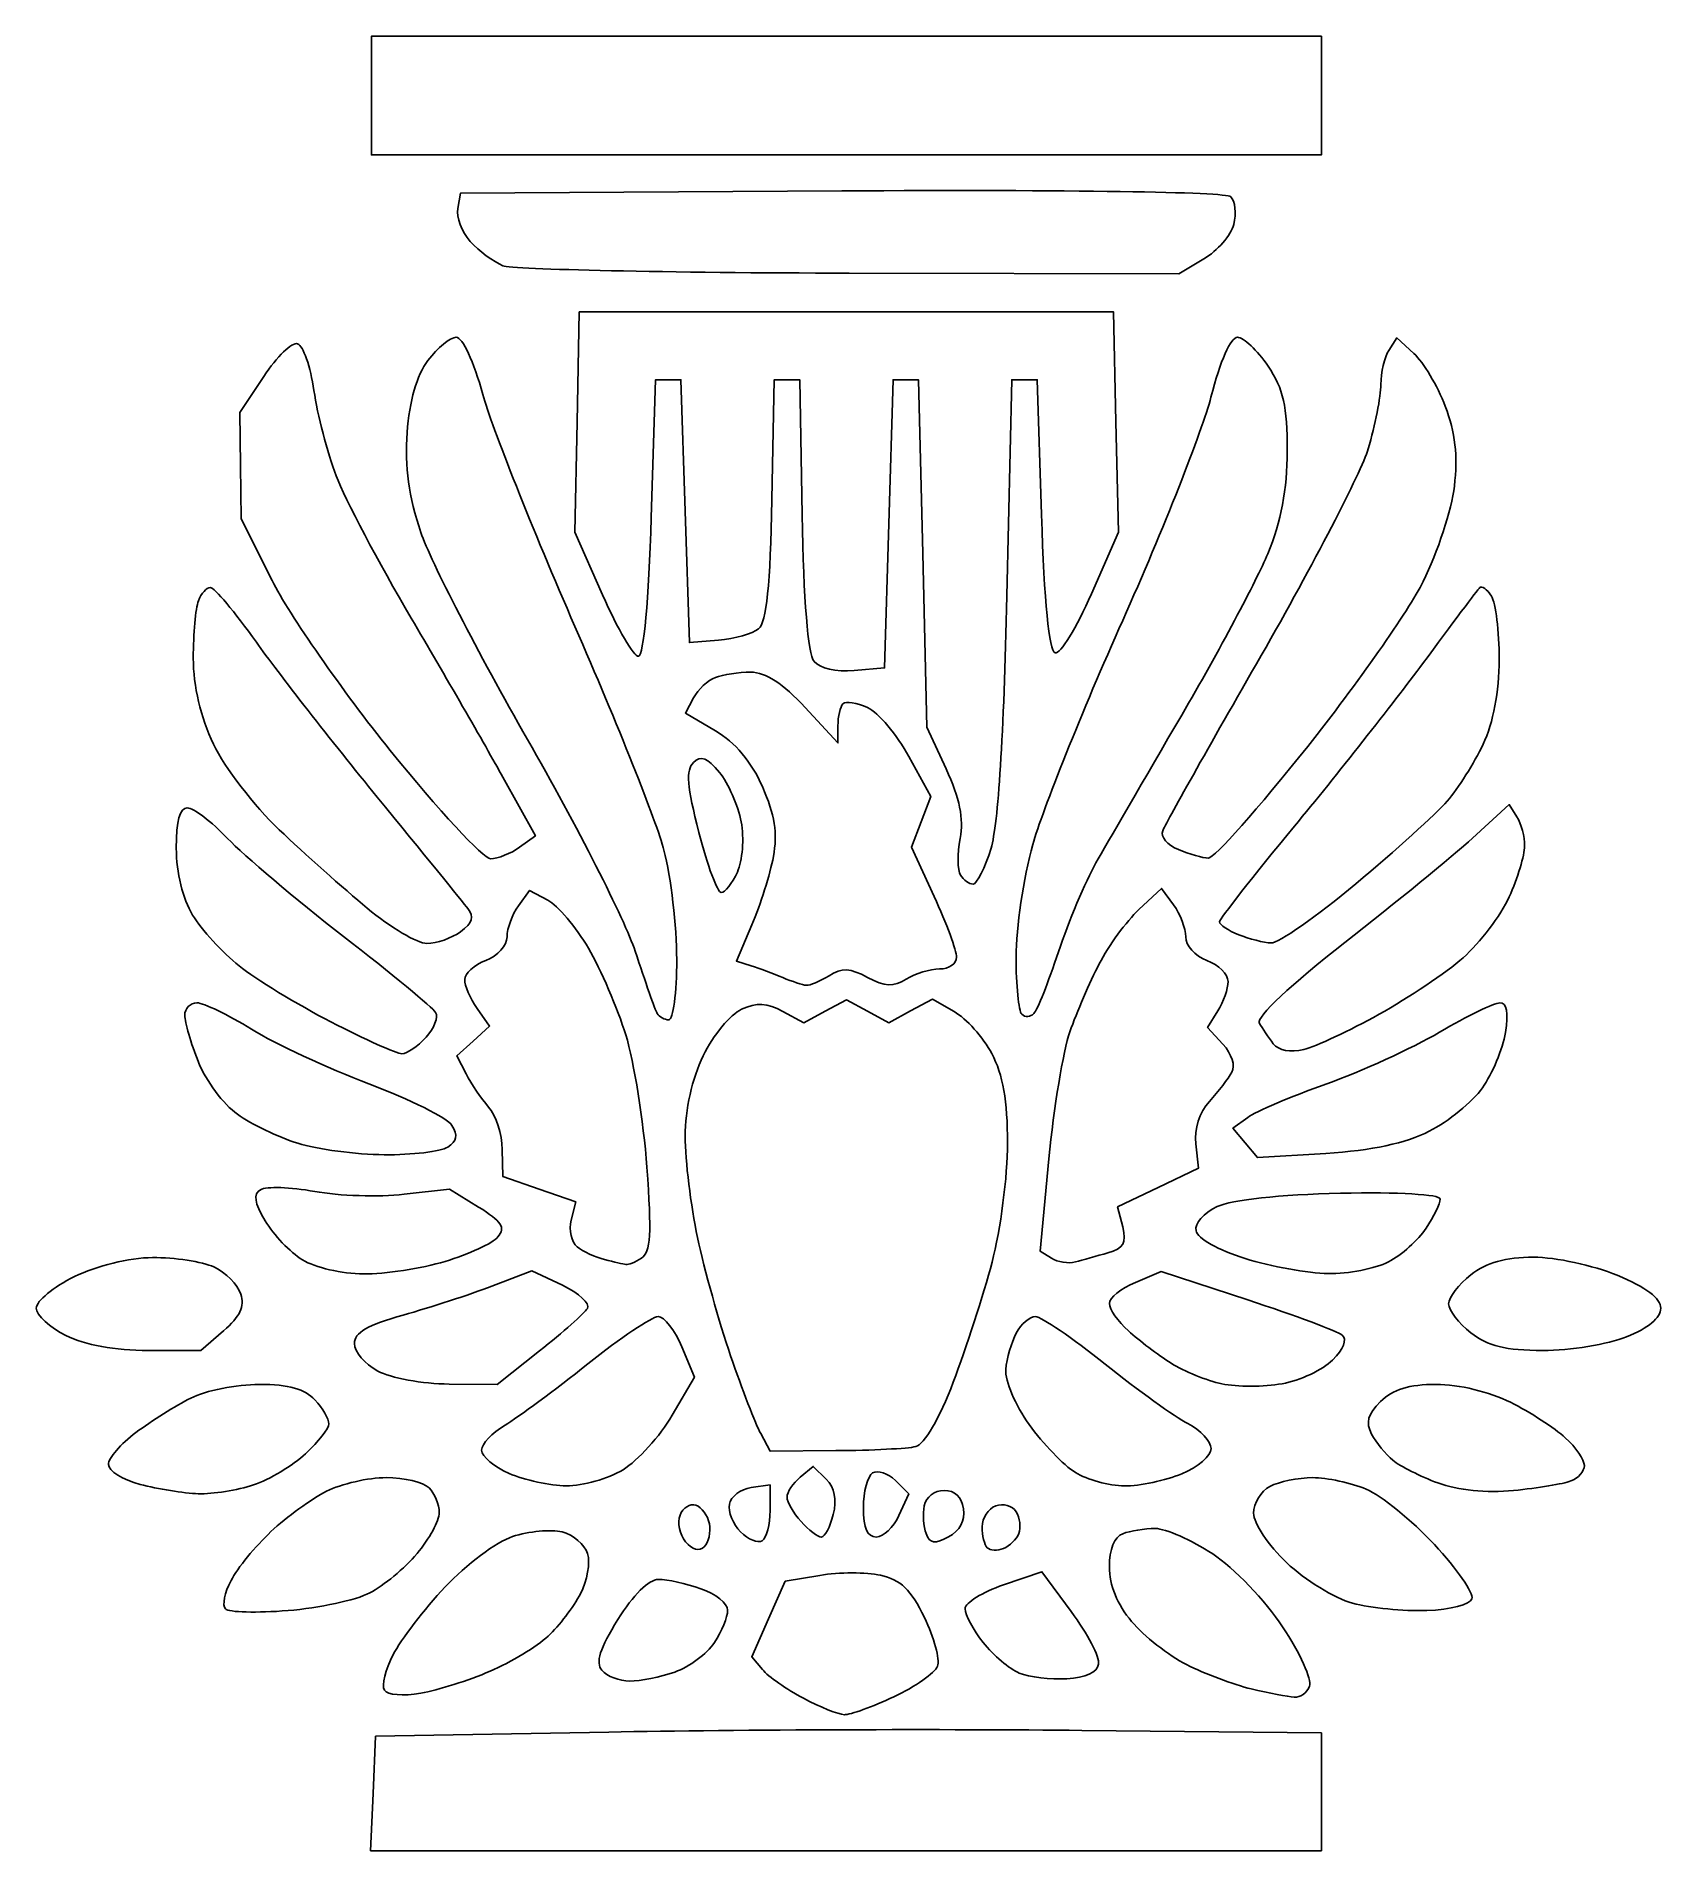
# Model space of a CAD drawing. Extents: x -118 to 35, y 91 to 262.
import ezdxf

# ---------------------------------------------------------------- set-up
doc = ezdxf.new("R2010")
doc.units = 0
doc.layers.add('Layer_1', color=7, linetype='CONTINUOUS')

msp = doc.modelspace()

# ---------------------------------------------------------------- linework, layer by layer
at = {"layer": 'Layer_1', "color": 7}
for points in [[(3.310189, 256.45795), (3.310189, 262.05872), (-41.495901, 262.05872), (-86.302, 262.05872), (-86.302, 256.45795), (-86.302, 250.85719), (-41.495901, 250.85719), (3.310189, 250.85719)], [(2.025599, 195.04968)], [(-72.32047, 185.53454)], [(-27.849051, 185.44834)], [(-51.779631, 183.18681)], [(6.567429, 182.08755)], [(-77.88395, 177.5607)], [(-57.49808, 174.93144)], [(-21.495261, 175.64693)], [(-43.134641, 173.40831)], [(8.757079, 169.76657)], [(-81.14692, 167.5955)], [(13.482799, 158.72799)], [(-79.10102, 157.23398)], [(-16.824761, 147.2551)], [(-79.34211, 146.44552)], [(-60.81627, 146.7534)], [(9.631979, 146.40212)], [(32.097908, 139.32889)], [(4.365319, 137.14111)], [(-34.951171, 128.97085)], [(-62.56187, 126.79318)], [(-97.42289, 125.34897)], [(-9.865911, 126.39944)], [(26.845318, 125.72475)], [(-54.422641, 121.68836)], [(-48.696881, 122.94265)], [(-42.736221, 122.56459)], [(-36.536211, 122.46929)], [(-30.445861, 123.09395)], [(-25.229561, 120.77399)], [(-86.45732, 115.15843)], [(17.506808, 114.61138)], [(-17.707601, 108.43783)], [(-75.11044, 107.76832)], [(-57.67027, 107.69758)], [(2.192379, 106.36365)], [(-37.014691, 105.3593)]]:
    msp.add_lwpolyline(points, close=True, dxfattribs=at)
for points in [[(-41.933481, 247.46514), (-77.87921, 247.25677), (-78.16019, 245.79705)], [(-41.219301, 239.70645), (-10.138501, 239.65575), (-7.781821, 241.04787)], [(-18.387141, 209.43514), (-15.841781, 215.27302), (-16.067131, 225.66412), (-16.292481, 236.05522), (-41.495901, 236.05522), (-66.69933, 236.05522), (-66.89775, 225.6538), (-67.09617, 215.25239), (-64.49742, 209.35287)], [(12.033779, 232.12493), (10.413469, 233.59129), (9.674459, 232.42294)], [(-96.45793, 229.96412), (-98.70368, 226.57032), (-98.64598, 221.55325), (-98.58828, 216.53618), (-95.65933, 210.6936)], [(-59.89841, 216.64946), (-59.49835, 229.65435), (-58.29819, 229.65435), (-57.09802, 229.65435), (-56.69797, 217.25266), (-56.29792, 204.85098), (-53.552071, 205.07378)], [(-48.518341, 218.33294), (-48.296831, 229.65435), (-47.096671, 229.65435), (-45.896501, 229.65435), (-45.675431, 216.90923)], [(-40.764281, 202.21017), (-37.895411, 202.45065), (-37.495361, 216.0525), (-37.095311, 229.65435), (-35.895141, 229.65435), (-34.694981, 229.65435), (-34.294921, 213.25212), (-33.894871, 196.84989), (-32.082571, 192.9204)], [(-26.351481, 209.25158), (-25.893781, 229.65435), (-24.693621, 229.65435), (-23.493461, 229.65435), (-23.093401, 216.91779)], [(-55.90934, 199.62883), (-56.67647, 198.19543), (-53.842111, 196.52312)], [(-42.296011, 196.98346), (-42.296011, 195.38347), (-45.373541, 198.71703)], [(-33.217411, 180.89082), (-35.340331, 185.52789), (-34.438171, 187.918), (-33.536001, 190.30813), (-35.591821, 194.08535)], [(-72.32049, 185.53454), (-70.83487, 186.62086), (-73.89083, 192.13544)], [(21.757658, 188.40337), (21.027038, 189.55816), (17.569338, 186.4024)], [(-10.627231, 180.09471), (-11.762921, 181.64782), (-13.905541, 179.64755)], [(-69.6615, 180.53422), (-71.3733, 181.45035), (-72.43678, 179.99596)], [(-50.402711, 178.21643), (-51.866971, 174.78503), (-50.481961, 174.34908)], [(-76.32603, 170.3253), (-75.15126, 168.64808), (-76.70034, 167.24618), (-78.24942, 165.84429), (-77.37224, 164.14475)], [(-31.317081, 170.01505), (-33.369001, 171.18406), (-35.432181, 170.07987), (-37.495361, 168.97569), (-39.495631, 170.0462), (-41.495901, 171.11672), (-43.496181, 170.0462), (-45.496451, 168.97569), (-47.489891, 170.04255)], [(-5.977191, 166.94098), (-7.420251, 168.53554), (-6.455631, 170.08015)], [(-3.639111, 160.03533), (-5.030551, 159.01789), (-3.878481, 157.62972), (-2.726411, 156.24156), (3.730969, 156.64442)], [(-15.434741, 149.6987), (-15.912781, 151.60336), (-12.102081, 153.42378), (-8.291391, 155.24423), (-8.537311, 157.54414)], [(-73.94825, 157.01358), (-73.90035, 154.44439), (-70.46056, 153.25521), (-67.02077, 152.06604), (-67.45242, 150.34622)], [(-22.389271, 156.12667), (-23.207021, 147.4078), (-22.150071, 146.74365)], [(-76.19246, 151.57684), (-78.94259, 153.27652), (-83.22237, 152.78047)], [(-68.28568, 144.19719), (-71.15749, 145.56666), (-74.92923, 144.11649)], [(-3.638771, 142.81648), (-11.787891, 145.48004), (-14.240211, 144.46426)], [(-107.34947, 138.04309), (-102.39341, 138.04109), (-100.24599, 139.88821), (-100.24599, 139.88897)], [(-78.97284, 134.87345), (-74.44406, 134.84145), (-70.44151, 138.00529), (-70.44151, 138.00525)], [(-57.92333, 131.92585), (-55.82204, 135.51144), (-57.01929, 138.37687)], [(-49.578611, 130.19326), (-48.696731, 128.54546), (-42.495971, 128.58716)], [(-43.409441, 125.89633), (-44.616021, 127.10292), (-45.856341, 126.07354)], [(-48.696881, 122.94265), (-48.696881, 125.35141), (-50.488951, 125.09573)], [(-36.536211, 122.46929), (-35.611351, 124.49911), (-36.876631, 125.76439)], [(-43.995861, 116.82214), (-47.261161, 116.27047), (-48.837611, 112.70663), (-50.414071, 109.14279), (-49.412491, 107.93596)], [(-20.279271, 113.39744), (-23.049361, 117.1569), (-26.671861, 115.92259)], [(-63.89895, 102.03695), (-85.90194, 101.6369), (-86.13853, 96.23617), (-86.37511, 90.83543), (-41.532461, 90.83543), (3.310189, 90.83543), (3.310189, 96.39049)], [(3.310189, 96.39049), (3.310189, 101.94555), (-19.292881, 102.19128)]]:
    msp.add_lwpolyline(points, dxfattribs=at)
for points in [[(-5.237891, 246.92364), (-5.688331, 247.37409), (-20.341041, 247.59031), (-41.933481, 247.46514)], [(-4.956581, 244.30688), (-4.698871, 245.33367), (-4.825461, 246.51121), (-5.237891, 246.92364)], [(-78.16019, 245.79705), (-78.31473, 244.9942), (-77.77953, 243.60152), (-76.97085, 242.70221)], [(-7.781821, 241.04787), (-6.485651, 241.81354), (-5.214281, 243.2801), (-4.956581, 244.30688)], [(-76.97085, 242.70221), (-76.16217, 241.80289), (-74.78043, 240.77235), (-73.90031, 240.41213)], [(-73.90031, 240.41213), (-73.02019, 240.0519), (-58.31374, 239.73435), (-41.219301, 239.70645)], [(-93.25899, 233.04019), (-93.78325, 233.21494), (-95.22277, 231.83071), (-96.45793, 229.96412)], [(-91.71681, 228.62976), (-92.04076, 230.88074), (-92.73474, 232.86544), (-93.25899, 233.04019)], [(-78.29666, 233.65489), (-78.86411, 233.65489), (-80.064, 232.6696), (-80.96311, 231.46535)], [(-75.78396, 228.24857), (-76.63706, 231.36278), (-77.70237, 233.65489), (-78.29666, 233.65489)], [(-4.613701, 233.65489), (-5.257061, 233.65489), (-6.235931, 231.43791), (-7.106971, 228.00792)], [(-1.722361, 230.93622), (-2.730021, 232.43149), (-4.031121, 233.65489), (-4.613701, 233.65489)], [(-80.96311, 231.46535), (-82.02093, 230.0485), (-82.71458, 227.64842), (-82.92864, 224.66442)], [(9.674459, 232.42294), (9.268009, 231.78035), (8.929939, 230.32981), (8.923199, 229.19952)], [(14.993809, 227.15058), (14.256959, 229.07998), (12.924949, 231.31844), (12.033779, 232.12493)], [(0.090759, 222.93513), (0.105859, 227.13618), (-0.265301, 228.77408), (-1.722361, 230.93622)], [(-89.62801, 220.58989), (-90.4529, 222.76083), (-91.39286, 226.37877), (-91.71681, 228.62976)], [(-67.10415, 206.3744), (-71.0635, 215.43172), (-74.96942, 225.27509), (-75.78396, 228.24857)], [(-7.106971, 228.00792), (-7.895711, 224.90209), (-11.642401, 215.42059), (-15.432971, 206.93791)], [(8.923199, 229.19952), (8.917199, 228.06922), (8.374379, 225.33761), (7.718569, 223.12925)], [(15.856429, 219.61426), (16.190248, 222.4329), (15.931229, 224.69602), (14.993809, 227.15058)], [(-82.92864, 224.66442), (-83.16183, 221.41377), (-82.77817, 218.62709), (-81.62846, 215.22061)], [(7.718569, 223.12925), (7.062749, 220.9209), (2.523309, 212.14264), (-2.369081, 203.62199)], [(-1.755201, 213.21201), (-0.497751, 216.26839), (0.077689, 219.29942), (0.090759, 222.93513)], [(-82.5375, 207.14638), (-85.61238, 212.36937), (-88.80311, 218.41895), (-89.62801, 220.58989)], [(12.914049, 210.61852), (14.269959, 213.3506), (15.594029, 217.39868), (15.856429, 219.61426)], [(-49.773041, 206.15406), (-49.038811, 206.76341), (-48.675741, 210.28754), (-48.518341, 218.33294)], [(-61.09857, 203.54896), (-60.62047, 203.60606), (-60.13745, 208.87856), (-59.89841, 216.64946)], [(-45.675431, 216.90923), (-45.536061, 208.87429), (-45.117831, 203.75862), (-44.543751, 203.0669)], [(-23.093401, 216.91779), (-22.835161, 208.69611), (-22.381261, 204.07774), (-21.812921, 203.88926)], [(-81.62846, 215.22061), (-80.73142, 212.56277), (-76.20815, 203.78204), (-71.57675, 195.70788)], [(-9.865361, 198.00994), (-6.409611, 203.92868), (-2.760031, 210.76961), (-1.755201, 213.21201)], [(-95.65933, 210.6936), (-94.0484, 207.48017), (-89.03368, 200.26136), (-84.5155, 194.65178)], [(2.025599, 195.04968), (6.658339, 200.88047), (11.558139, 207.88645), (12.914049, 210.61852)], [(-101.48869, 210.05169), (-101.84304, 210.05169), (-102.35151, 209.48217), (-102.61862, 208.78608)], [(-97.14639, 204.86936), (-99.1803, 207.71964), (-101.13434, 210.05169), (-101.48869, 210.05169)], [(-64.49742, 209.35287), (-63.06811, 206.10814), (-61.53863, 203.49638), (-61.09857, 203.54896)], [(-27.848991, 185.44834), (-27.176401, 187.6479), (-26.647541, 196.05422), (-26.351481, 209.25158)], [(-21.812921, 203.88926), (-21.328691, 203.72866), (-19.787091, 206.22431), (-18.387141, 209.43514)], [(18.239428, 210.02851), (18.041528, 209.82123), (15.617109, 206.59122), (12.851839, 202.85071)], [(19.343618, 209.22841), (18.934218, 209.87575), (18.437338, 210.2358), (18.239428, 210.02851)], [(20.082648, 203.25076), (20.085648, 205.89112), (19.753008, 208.58106), (19.343618, 209.22841)], [(-102.61862, 208.78608), (-102.88573, 208.09), (-103.10076, 205.65967), (-103.09646, 203.38535)], [(-73.89083, 192.13544), (-75.57161, 195.16847), (-79.46261, 201.92339), (-82.5375, 207.14638)], [(-58.7017, 185.26165), (-59.36369, 187.81635), (-63.14479, 197.31709), (-67.10415, 206.3744)], [(-53.552071, 205.07378), (-52.041861, 205.19632), (-50.341291, 205.68245), (-49.773041, 206.15406)], [(-15.432971, 206.93791), (-19.223531, 198.45524), (-23.037891, 188.94197), (-23.909311, 185.79731)], [(-85.75395, 190.26737), (-89.98587, 195.44818), (-95.11247, 202.01908), (-97.14639, 204.86936)], [(-103.09646, 203.38535), (-103.09146, 200.70133), (-102.42149, 197.84633), (-101.18751, 195.24967)], [(-50.508811, 202.0506), (-51.640561, 202.0506), (-53.146071, 201.82821), (-53.854381, 201.55641)], [(-45.373541, 198.71703), (-47.450241, 200.9665), (-49.120261, 202.0506), (-50.508811, 202.0506)], [(-44.543751, 203.0669), (-43.998481, 202.40988), (-42.482171, 202.06617), (-40.764281, 202.21017)], [(-2.369081, 203.62199), (-7.261481, 195.10135), (-11.443181, 187.6639), (-11.661741, 187.09434)], [(12.851839, 202.85071), (10.086569, 199.1102), (4.648149, 192.21165), (0.766479, 187.5206)], [(18.564458, 195.24967), (19.521428, 197.27413), (20.079278, 200.21408), (20.082648, 203.25076)], [(-53.854381, 201.55641), (-54.562681, 201.28461), (-55.48741, 200.4172), (-55.90934, 199.62883)], [(-41.816131, 199.06334), (-42.080061, 198.79941), (-42.296011, 197.86346), (-42.296011, 196.98346)], [(-39.491951, 198.7029), (-40.506311, 199.16508), (-41.552201, 199.32728), (-41.816131, 199.06334)], [(-35.591821, 194.08535), (-36.722531, 196.16283), (-38.477581, 198.24072), (-39.491951, 198.7029)], [(-17.959791, 184.04815), (-16.963621, 185.80839), (-13.321121, 192.09119), (-9.865361, 198.00994)], [(-101.18751, 195.24967), (-100.14188, 193.04937), (-97.35502, 189.42003), (-94.99448, 187.18447)], [(-71.57675, 195.70788), (-66.94536, 187.63371), (-62.37487, 178.64679), (-61.42011, 175.73694)], [(-53.842111, 196.52312), (-52.007801, 195.44085), (-50.446011, 193.5809), (-49.415651, 191.2516)], [(15.181569, 189.88862), (16.210088, 191.07695), (17.732378, 193.48943), (18.564458, 195.24967)], [(-84.5155, 194.65178), (-79.99732, 189.0422), (-75.73935, 184.45158), (-75.05336, 184.45039)], [(-55.92586, 193.52466), (-56.64735, 192.81603), (-56.52564, 191.27249), (-55.40539, 186.92376)], [(-53.466281, 192.59223), (-54.619091, 194.00284), (-55.21066, 194.22711), (-55.92586, 193.52466)], [(-7.344481, 184.49895), (-6.823681, 184.47105), (-2.607141, 189.21888), (2.025599, 195.04968)], [(-51.422281, 187.93037), (-51.711641, 189.47285), (-52.631451, 191.57069), (-53.466281, 192.59223)], [(-32.082571, 192.9204), (-30.805321, 190.15105), (-30.415351, 188.21753), (-30.761681, 186.37142)], [(-77.21029, 179.761), (-77.67738, 180.35869), (-81.52202, 185.08656), (-85.75395, 190.26737)], [(-49.415651, 191.2516), (-48.248441, 188.61291), (-47.972321, 186.85119), (-48.381011, 184.65011)], [(-103.66129, 189.24886), (-104.37283, 189.24886), (-104.70355, 188.04056), (-104.70151, 185.44834)], [(-99.86077, 186.35533), (-101.37729, 187.94678), (-103.08753, 189.24886), (-103.66129, 189.24886)], [(6.567429, 182.08755), (10.276699, 185.18979), (14.153059, 188.70027), (15.181569, 189.88862)], [(22.482978, 185.64837), (22.485978, 186.52849), (22.159508, 187.76824), (21.757658, 188.40337)], [(-94.99448, 187.18447), (-92.63394, 184.94892), (-88.90235, 181.62079), (-86.70205, 179.78863)], [(-55.40539, 186.92376), (-54.601191, 183.80196), (-53.655201, 181.24777), (-53.303161, 181.24777)], [(-51.779631, 183.18681), (-51.288871, 184.26392), (-51.130011, 186.3725), (-51.422281, 187.93037)], [(-11.661741, 187.09434), (-11.883011, 186.51771), (-11.224211, 185.72435), (-10.175261, 185.30421)], [(0.766479, 187.5206), (-3.115201, 182.82955), (-6.291121, 178.7674), (-6.291121, 178.49359)], [(-104.70151, 185.44834), (-104.69951, 183.11518), (-104.10621, 180.67646), (-103.16443, 179.13196)], [(-88.92063, 177.10726), (-93.42119, 180.60226), (-98.34425, 184.7639), (-99.86077, 186.35533)], [(-75.05336, 184.45039), (-74.36736, 184.44959), (-73.13756, 184.93708), (-72.32047, 185.53454)], [(-57.49808, 174.93144), (-57.49808, 178.05835), (-58.03971, 182.70694), (-58.7017, 185.26165)], [(-30.761681, 186.37142), (-31.031961, 184.9307), (-31.016141, 183.36851), (-30.726581, 182.8999)], [(-29.544431, 182.04788), (-29.183871, 182.04788), (-28.420951, 183.57809), (-27.849051, 185.44834)], [(-23.909311, 185.79731), (-24.780741, 182.65266), (-25.493731, 177.88223), (-25.493731, 175.19636)], [(-10.175261, 185.30421), (-9.139131, 184.88921), (-7.865281, 184.52684), (-7.344481, 184.49895)], [(17.569338, 186.4024), (15.667619, 184.66673), (10.246989, 180.23269), (5.523499, 176.54899)], [(21.020608, 180.84085), (21.821988, 182.60486), (22.480048, 184.76825), (22.482978, 185.64837)], [(-48.381011, 184.65011), (-48.687601, 182.99885), (-49.597371, 180.10369), (-50.402711, 178.21643)], [(-21.495261, 175.64701), (-20.546941, 178.5074), (-18.955971, 182.28791), (-17.959791, 184.04815)], [(-53.303161, 181.24777), (-52.951141, 181.24777), (-52.265551, 182.12033), (-51.779631, 183.18681)], [(-30.726581, 182.8999), (-30.436961, 182.43129), (-29.905001, 182.04788), (-29.544431, 182.04788)], [(-1.433661, 176.49783), (-0.742331, 176.46993), (2.858159, 178.98531), (6.567429, 182.08755)], [(-86.70205, 179.78863), (-84.50175, 177.95648), (-81.96021, 176.45512), (-81.05419, 176.45228)], [(-72.43678, 179.99596), (-73.02169, 179.19607), (-73.50026, 177.8814), (-73.50026, 177.0745)], [(-65.83151, 176.00367), (-66.99652, 177.99161), (-68.72001, 180.03035), (-69.6615, 180.53422)], [(-31.094491, 175.15027), (-31.094491, 175.75717), (-32.049801, 178.34042), (-33.217411, 180.89082)], [(-9.491551, 177.0745), (-9.491551, 177.8814), (-10.002611, 179.2405), (-10.627231, 180.09471)], [(16.683738, 175.10503), (18.267648, 176.49572), (20.219238, 179.07683), (21.020608, 180.84085)], [(-103.16443, 179.13196), (-102.32069, 177.74824), (-100.34564, 175.58795), (-98.77544, 174.33131)], [(-77.88395, 177.5607), (-76.75109, 178.38907), (-76.57855, 178.95261), (-77.21029, 179.761)], [(-13.905541, 179.64755), (-15.083981, 178.5474), (-16.768591, 176.2421), (-17.649121, 174.52465)], [(-6.291121, 178.49359), (-6.291121, 178.21979), (-5.481011, 177.67015), (-4.490871, 177.27216)], [(-80.24108, 169.949), (-80.51427, 170.39104), (-84.42007, 173.61225), (-88.92063, 177.10726)], [(-81.05419, 176.45228), (-80.14816, 176.44928), (-78.72156, 176.94822), (-77.88395, 177.5607)], [(-73.50026, 177.0745), (-73.50026, 176.2458), (-74.37066, 175.27647), (-75.50053, 174.8469)], [(-7.491281, 174.8469), (-8.621151, 175.27647), (-9.491551, 176.2458), (-9.491551, 177.0745)], [(-4.490871, 177.27216), (-3.500741, 176.87417), (-2.124991, 176.52573), (-1.433661, 176.49783)], [(5.523499, 176.54899), (0.496749, 172.62877), (-2.852501, 169.477), (-2.553041, 168.94866)], [(-75.50053, 174.8469), (-76.60068, 174.42862), (-77.5008, 173.61752), (-77.5008, 173.04446)], [(-62.30377, 167.81728), (-63.07902, 170.33186), (-64.6665, 174.01574), (-65.83151, 176.00367)], [(-61.42011, 175.73694), (-60.46534, 172.82709), (-59.53111, 170.17626), (-59.34402, 169.84622)], [(-58.25097, 169.24614), (-57.83688, 169.24614), (-57.49808, 171.80452), (-57.49808, 174.93144)], [(-32.705561, 174.04679), (-31.819481, 174.04679), (-31.094491, 174.54335), (-31.094491, 175.15027)], [(-25.493731, 175.19636), (-25.493731, 172.51048), (-25.247691, 170.06691), (-24.946991, 169.76621)], [(-23.809871, 169.83281), (-23.485171, 170.17019), (-22.443601, 172.78654), (-21.495261, 175.64693)], [(-5.491011, 172.85557), (-5.491011, 173.53253), (-6.391131, 174.42862), (-7.491281, 174.8469)], [(8.757079, 169.76657), (11.532839, 171.31203), (15.099839, 173.71434), (16.683738, 175.10503)], [(-98.77544, 174.33131), (-97.20523, 173.07467), (-93.30629, 170.69721), (-90.11112, 169.04804)], [(-77.5008, 173.04446), (-77.5008, 172.47139), (-76.97215, 171.24777), (-76.32603, 170.3253)], [(-50.481961, 174.34908), (-49.720201, 174.1093), (-48.376841, 173.60752), (-47.496721, 173.234)], [(-47.496721, 173.234), (-46.616601, 172.86048), (-45.621581, 172.5305), (-45.285561, 172.50072)], [(-45.285561, 172.50072), (-44.949551, 172.47092), (-43.981631, 172.87935), (-43.134641, 173.40831)], [(-43.134641, 173.40831), (-41.914151, 174.17052), (-41.159181, 174.13698), (-39.495631, 173.24668)], [(-39.495631, 173.24668), (-37.832091, 172.35637), (-37.077111, 172.32284), (-35.856621, 173.08505)], [(-35.856621, 173.08505), (-35.009631, 173.61401), (-33.591651, 174.04679), (-32.705561, 174.04679)], [(-17.649121, 174.52465), (-18.529651, 172.8072), (-19.772411, 169.92681), (-20.410811, 168.12378)], [(-6.455631, 170.08015), (-5.925091, 170.92968), (-5.491011, 172.17862), (-5.491011, 172.85557)], [(-102.75739, 170.84635), (-103.38824, 170.84635), (-103.90439, 170.31357), (-103.90439, 169.66238)], [(-103.90439, 169.66238), (-103.90439, 169.0112), (-103.32336, 167.02628), (-102.61322, 165.25146)], [(-97.59552, 168.35057), (-99.8037, 169.72325), (-102.12654, 170.84635), (-102.75739, 170.84635)], [(-81.14692, 167.5955), (-80.37551, 168.44789), (-79.96789, 169.50696), (-80.24108, 169.949)], [(-59.34402, 169.84622), (-59.15693, 169.51617), (-58.66506, 169.24614), (-58.25097, 169.24614)], [(-51.388201, 170.24148), (-52.435891, 169.76412), (-54.059181, 167.79101), (-54.99552, 165.85678)], [(-47.489891, 170.04255), (-48.989851, 170.84531), (-49.954871, 170.89455), (-51.388201, 170.24148)], [(-27.779491, 166.05814), (-28.596611, 167.59149), (-30.188531, 169.3721), (-31.317081, 170.01505)], [(-24.946991, 169.76621), (-24.646281, 169.4655), (-24.134581, 169.49551), (-23.809871, 169.83281)], [(1.650599, 166.44972), (2.783399, 166.72851), (5.981319, 168.22109), (8.757079, 169.76657)], [(20.151768, 170.84635), (19.618158, 170.84635), (17.053018, 169.59884), (14.451459, 168.0741)], [(20.666278, 168.03837), (20.977408, 169.95566), (20.814208, 170.84635), (20.151768, 170.84635)], [(-86.54086, 163.20792), (-90.41274, 164.6637), (-95.38734, 166.97789), (-97.59552, 168.35057)], [(-90.11112, 169.04804), (-86.91595, 167.39888), (-83.90747, 166.04869), (-83.4256, 166.04763)], [(-60.314, 155.3423), (-60.63312, 159.68895), (-61.52852, 165.30269), (-62.30377, 167.81728)], [(-20.410811, 168.12378), (-21.049201, 166.32075), (-21.939521, 160.92204), (-22.389271, 156.12667)], [(-2.553041, 168.94866), (-2.271651, 168.45218), (-1.674141, 167.57276), (-1.225231, 166.9944)], [(14.451459, 168.0741), (11.849889, 166.54938), (7.028309, 164.34582), (3.736829, 163.17732)], [(18.493938, 162.81955), (19.438108, 164.14551), (20.415668, 166.49398), (20.666278, 168.03837)], [(-83.4256, 166.04763), (-82.94372, 166.04683), (-81.91832, 166.74311), (-81.14692, 167.5955)], [(-5.131601, 164.29587), (-4.785611, 164.90426), (-5.141601, 166.01757), (-5.977191, 166.94098)], [(-1.225231, 166.9944), (-0.714261, 166.33608), (0.361179, 166.13238), (1.650599, 166.44972)], [(-102.61322, 165.25146), (-101.90308, 163.47665), (-100.25055, 161.26154), (-98.94093, 160.329)], [(-54.99552, 165.85678), (-56.05231, 163.67375), (-56.69797, 160.7867), (-56.69797, 158.24432)], [(-26.293841, 157.60289), (-26.293841, 161.59022), (-26.734251, 164.09669), (-27.779491, 166.05814)], [(-78.70096, 159.28005), (-79.14102, 159.9846), (-82.66898, 161.75214), (-86.54086, 163.20792)], [(-77.37224, 164.14475), (-76.88979, 163.21), (-75.93282, 161.80116), (-75.24563, 161.01399)], [(-7.256151, 161.54468), (-6.416251, 162.48003), (-5.460211, 163.71807), (-5.131601, 164.29587)], [(3.736829, 163.17732), (0.445359, 162.00882), (-2.873821, 160.59493), (-3.639111, 160.03533)], [(13.482799, 158.72799), (15.294759, 159.65239), (17.549768, 161.49359), (18.493938, 162.81955)], [(-75.24563, 161.01399), (-74.55843, 160.22682), (-73.97461, 158.42663), (-73.94825, 157.01358)], [(-8.537311, 157.54414), (-8.688941, 158.96211), (-8.197661, 160.49618), (-7.256151, 161.54468)], [(-98.94093, 160.329), (-97.6313, 159.39648), (-95.0619, 158.16503), (-93.23114, 157.59247)], [(-79.10102, 157.23398), (-78.2293, 157.78968), (-78.11982, 158.34963), (-78.70096, 159.28005)], [(-93.23114, 157.59247), (-91.40038, 157.0199), (-87.74219, 156.53287), (-85.10183, 156.51017)], [(-56.69797, 158.24432), (-56.69797, 155.9917), (-56.17467, 151.69477), (-55.53508, 148.6956)], [(-27.755321, 146.36888), (-26.951501, 149.43054), (-26.293841, 154.48585), (-26.293841, 157.60289)], [(3.730969, 156.64442), (8.061249, 156.91458), (11.273539, 157.60091), (13.482799, 158.72799)], [(-85.10183, 156.51017), (-82.46147, 156.48747), (-79.76111, 156.81318), (-79.10102, 157.23398)], [(-60.81623, 146.75338), (-59.95929, 147.29641), (-59.85466, 149.08573), (-60.314, 155.3423)], [(-96.74818, 153.21625), (-97.45859, 152.77719), (-97.34532, 152.02285), (-96.30436, 150.26064)], [(-91.64824, 153.0451), (-93.92859, 153.46347), (-96.22356, 153.54049), (-96.74818, 153.21625)], [(-83.22237, 152.78047), (-85.57626, 152.50765), (-89.3679, 152.62673), (-91.64824, 153.0451)], [(5.110429, 152.87915), (-0.606181, 152.75416), (-5.165441, 152.25908), (-6.522341, 151.61596)], [(14.511709, 152.33606), (14.511709, 152.77002), (10.560099, 152.9983), (5.110429, 152.87915)], [(-74.36728, 148.76269), (-73.62764, 149.65391), (-73.99328, 150.21768), (-76.19246, 151.57684)], [(-6.522341, 151.61596), (-7.796891, 151.01188), (-8.652181, 150.03047), (-8.516791, 149.32743)], [(13.192729, 149.5744), (13.918169, 150.68156), (14.511709, 151.92431), (14.511709, 152.33606)], [(-96.30436, 150.26064), (-95.53564, 148.9593), (-93.96076, 147.3075), (-92.80464, 146.58998)], [(-67.45242, 150.34622), (-67.68982, 149.40032), (-67.43752, 148.26391), (-66.89166, 147.82085)], [(-16.824761, 147.25507), (-15.335151, 147.68486), (-15.053551, 148.17991), (-15.434741, 149.6987)], [(-8.516791, 149.32743), (-8.380841, 148.62153), (-6.405291, 147.5088), (-3.884971, 146.71857)], [(9.631979, 146.40212), (10.864949, 147.03972), (12.467299, 148.46724), (13.192729, 149.5744)], [(-79.34211, 146.44552), (-77.11467, 147.107), (-74.876, 148.14972), (-74.36728, 148.76269)], [(-66.89166, 147.82085), (-66.34584, 147.37779), (-65.17916, 146.83828), (-64.29904, 146.62195)], [(-55.53508, 148.6956), (-54.89548, 145.69643), (-53.492051, 140.67723), (-52.416331, 137.54181)], [(-19.892971, 146.39781), (-19.232881, 146.57288), (-17.852181, 146.95866), (-16.824761, 147.2551)], [(-106.94244, 146.81007), (-109.14351, 146.79077), (-112.19972, 146.04357), (-114.3058, 145.00982)], [(-101.15704, 145.92152), (-102.26943, 146.42836), (-104.87287, 146.82821), (-106.94244, 146.81007)], [(-98.61654, 143.36805), (-98.90141, 144.26561), (-100.04464, 145.41468), (-101.15704, 145.92152)], [(-92.80464, 146.58998), (-91.64851, 145.87247), (-89.05771, 145.27583), (-87.0473, 145.26412)], [(-87.0473, 145.26412), (-85.03689, 145.25242), (-81.56955, 145.78404), (-79.34211, 146.44552)], [(-64.29904, 146.62195), (-63.41892, 146.40561), (-62.5188, 146.19235), (-62.29877, 146.14804)], [(-62.29877, 146.14804), (-62.07874, 146.10374), (-61.41162, 146.37615), (-60.81627, 146.7534)], [(-31.411961, 135.05753), (-30.204621, 138.21711), (-28.559131, 143.30722), (-27.755321, 146.36888)], [(-22.150071, 146.74365), (-21.568751, 146.37838), (-20.553061, 146.22275), (-19.892971, 146.39781)], [(-3.884971, 146.71857), (-1.467841, 145.96069), (2.057899, 145.31861), (3.949999, 145.29173)], [(3.949999, 145.29173), (5.842109, 145.26483), (8.398999, 145.76452), (9.631979, 146.40212)], [(23.314118, 146.84305), (20.695498, 146.84305), (18.878148, 146.33175), (17.419988, 145.18476)], [(31.207298, 145.13615), (28.948308, 146.07494), (25.396378, 146.84305), (23.314118, 146.84305)], [(-114.3058, 145.00982), (-116.28607, 144.03783), (-117.90629, 142.70249), (-117.90629, 142.0424)], [(-74.92923, 144.11649), (-77.00368, 143.3189), (-80.77124, 142.08944), (-83.30159, 141.38438)], [(-65.92641, 141.9984), (-65.64451, 142.45452), (-66.70618, 143.44398), (-68.28568, 144.19719)], [(-14.240211, 144.46426), (-15.588991, 143.90558), (-16.692531, 143.01484), (-16.692531, 142.48485)], [(17.419988, 145.18476), (16.260498, 144.2727), (15.311819, 143.03866), (15.311819, 142.44245)], [(35.314538, 142.02259), (35.314538, 142.96039), (33.945508, 143.99821), (31.207298, 145.13615)], [(-100.24599, 139.88897), (-98.69443, 141.22358), (-98.2423, 142.18892), (-98.61654, 143.36805)], [(-16.692531, 142.48485), (-16.692531, 141.95486), (-15.882421, 140.78602), (-14.892291, 139.88743)], [(5.279339, 139.48855), (4.856399, 139.85395), (0.843249, 141.35152), (-3.638771, 142.81648)], [(15.311819, 142.44245), (15.311819, 141.84624), (16.260498, 140.6122), (17.419988, 139.70014)], [(-117.90629, 142.0424), (-117.90629, 141.38231), (-116.64612, 140.21271), (-115.10591, 139.44328)], [(-83.30159, 141.38438), (-86.66873, 140.44615), (-87.90221, 139.7258), (-87.90221, 138.69764)], [(-70.44151, 138.00525), (-68.24011, 139.74536), (-66.20831, 141.54228), (-65.92641, 141.9984)], [(-59.2575, 141.23783), (-59.83003, 141.23583), (-62.81533, 139.22434), (-65.89151, 136.76886)], [(-57.01929, 138.37687), (-57.67777, 139.95285), (-58.68497, 141.24028), (-59.2575, 141.23783)], [(-23.665341, 141.23783), (-24.199931, 141.23983), (-25.012491, 140.54127), (-25.471031, 139.68448)], [(-17.092591, 136.758), (-20.173001, 139.21945), (-23.130741, 141.23537), (-23.665341, 141.23783)], [(32.097908, 139.32889), (34.145558, 140.14819), (35.314538, 141.12714), (35.314538, 142.02259)], [(-115.10591, 139.44328), (-113.34582, 138.56402), (-110.46446, 138.04388), (-107.34947, 138.04309)], [(-87.90221, 138.69764), (-87.90221, 137.92501), (-86.91208, 136.75569), (-85.70191, 136.09916)], [(-25.471031, 139.68448), (-25.929571, 138.82769), (-26.375121, 137.27631), (-26.461141, 136.23697)], [(-14.892291, 139.88743), (-13.902151, 138.98884), (-12.092891, 137.61859), (-10.871701, 136.84242)], [(4.365319, 137.14117), (5.395659, 138.1715), (5.750119, 139.08183), (5.279339, 139.48855)], [(17.419988, 139.70014), (19.006628, 138.45209), (20.685098, 138.04185), (24.204728, 138.04185)], [(24.204728, 138.04185), (26.776838, 138.04185), (30.328768, 138.62102), (32.097908, 139.32889)], [(-52.416331, 137.54181), (-51.340611, 134.4064), (-50.063641, 131.09956), (-49.578611, 130.19326)], [(-0.404211, 134.90524), (1.293379, 135.20931), (3.439669, 136.21544), (4.365319, 137.14111)], [(-85.70191, 136.09916), (-84.49175, 135.44264), (-81.46367, 134.89107), (-78.97284, 134.87345)], [(-65.89151, 136.76886), (-68.96769, 134.31338), (-72.47817, 131.71742), (-73.69257, 131.00005)], [(-26.461141, 136.23697), (-26.547141, 135.19762), (-25.554571, 132.86747), (-24.255381, 131.05884)], [(-9.291521, 131.14115), (-10.501691, 131.76896), (-14.012171, 134.29654), (-17.092591, 136.758)], [(-10.871701, 136.84242), (-9.650511, 136.06626), (-7.490221, 135.1885), (-6.071051, 134.89184)], [(-96.86715, 134.84142), (-99.0211, 134.84142), (-101.9357, 134.25884), (-103.34404, 133.5468)], [(-91.62671, 133.37823), (-92.56597, 134.41609), (-94.08926, 134.84142), (-96.86715, 134.84142)], [(-34.951171, 128.97087), (-34.149151, 129.17493), (-32.721851, 131.62958), (-31.411961, 135.05753)], [(-6.071051, 134.89184), (-4.651881, 134.59517), (-2.101801, 134.60123), (-0.404211, 134.90524)], [(14.143529, 134.84142), (11.564259, 134.84142), (10.041919, 134.37217), (8.892609, 133.22286)], [(21.144488, 133.15091), (19.196288, 134.12859), (16.244278, 134.84142), (14.143529, 134.84142)], [(-103.34404, 133.5468), (-104.75238, 132.83476), (-107.07482, 131.37623), (-108.50501, 130.30564)], [(-90.30254, 131.12759), (-90.30254, 131.56068), (-90.89842, 132.57347), (-91.62671, 133.37823)], [(-62.56187, 126.79318), (-61.16639, 127.64408), (-59.07905, 129.95378), (-57.92333, 131.92585)], [(8.892609, 133.22286), (7.672979, 132.00323), (7.465019, 131.2475), (8.048819, 130.15665)], [(26.313318, 129.811), (25.323178, 130.71817), (22.997208, 132.22112), (21.144488, 133.15091)], [(-108.50501, 130.30564), (-109.93521, 129.23505), (-111.10537, 127.87312), (-111.10537, 127.27915)], [(-92.50284, 128.29905), (-91.29267, 129.42166), (-90.30254, 130.6945), (-90.30254, 131.12759)], [(-73.69257, 131.00005), (-74.90698, 130.28268), (-75.90058, 129.21592), (-75.90058, 128.62947)], [(-24.255381, 131.05884), (-22.956211, 129.25021), (-20.993121, 127.21068), (-19.892971, 126.52656)], [(-7.091231, 128.77922), (-7.091231, 129.45047), (-8.081361, 130.51333), (-9.291521, 131.14115)], [(8.048819, 130.15665), (8.474939, 129.36044), (9.379899, 128.24729), (10.059849, 127.68299)], [(-75.90058, 128.62947), (-75.90058, 128.04301), (-74.73042, 127.05459), (-73.30023, 126.43297)], [(-42.495971, 128.58716), (-39.085541, 128.61016), (-35.690381, 128.78276), (-34.951171, 128.97085)], [(-9.865911, 126.39944), (-8.339841, 127.03708), (-7.091231, 128.10798), (-7.091231, 128.77922)], [(28.113558, 127.18651), (28.113558, 127.72282), (27.303448, 128.90383), (26.313318, 129.811)], [(-111.10537, 127.27915), (-111.10537, 126.68516), (-109.75518, 125.84058), (-108.10496, 125.40228)], [(-97.42289, 125.34897), (-95.92702, 125.84891), (-93.713, 127.17645), (-92.50284, 128.29905)], [(-67.89949, 125.27442), (-66.35928, 125.25882), (-63.95735, 125.94228), (-62.56187, 126.79318)], [(-36.876631, 125.76439), (-37.572531, 126.4603), (-38.536511, 126.7858), (-39.018801, 126.48773)], [(10.059849, 127.68299), (10.739789, 127.11868), (12.649709, 126.15363), (14.304099, 125.53842)], [(26.845318, 125.72475), (27.542848, 125.99242), (28.113558, 126.65021), (28.113558, 127.18651)], [(-108.10496, 125.40228), (-106.45474, 124.96399), (-103.98812, 124.56818), (-102.62359, 124.52269)], [(-102.62359, 124.52269), (-101.25907, 124.47729), (-98.91875, 124.84904), (-97.42289, 125.34897)], [(-84.90153, 126.04022), (-86.59561, 126.04022), (-89.13396, 125.45984), (-90.5423, 124.75048)], [(-80.86126, 125.08009), (-81.38933, 125.60816), (-83.20745, 126.04022), (-84.90153, 126.04022)], [(-79.90113, 122.74115), (-79.90113, 123.4995), (-80.33318, 124.55202), (-80.86126, 125.08009)], [(-73.30023, 126.43297), (-71.87003, 125.81135), (-69.4397, 125.29), (-67.89949, 125.27442)], [(-50.488951, 125.09573), (-51.474601, 124.95511), (-52.392701, 124.25367), (-52.529191, 123.53698)], [(-45.856341, 126.07354), (-46.538531, 125.50739), (-47.096671, 124.66654), (-47.096671, 124.20501)], [(-42.736221, 122.56459), (-42.380261, 123.98284), (-42.604201, 125.0911), (-43.409441, 125.89633)], [(-39.018801, 126.48773), (-39.501091, 126.18966), (-39.895691, 124.70685), (-39.895691, 123.19262)], [(-19.892971, 126.52656), (-18.792821, 125.84243), (-16.710971, 125.27311), (-15.266641, 125.2614)], [(-15.266641, 125.2614), (-13.822321, 125.2497), (-11.391991, 125.76181), (-9.865911, 126.39944)], [(-1.543061, 125.21196), (-2.394251, 124.75642), (-3.090681, 123.62052), (-3.090681, 122.68775)], [(2.483179, 126.04022), (1.119929, 126.04022), (-0.691881, 125.6675), (-1.543061, 125.21196)], [(7.536459, 124.95469), (6.120389, 125.55173), (3.846419, 126.04022), (2.483179, 126.04022)], [(14.304099, 125.53842), (16.162878, 124.8472), (18.890918, 124.57616), (21.444588, 124.82897)], [(21.444588, 124.82897), (23.717458, 125.05399), (26.147788, 125.45709), (26.845318, 125.72475)], [(-90.5423, 124.75048), (-91.95064, 124.04112), (-94.3038, 122.33089), (-95.77154, 120.94997)], [(-55.69741, 123.4401), (-56.24725, 123.62318), (-56.91762, 123.19836), (-57.18712, 122.49607)], [(-54.422641, 121.68836), (-54.573921, 122.46874), (-55.14757, 123.25702), (-55.69741, 123.4401)], [(-52.529191, 123.53698), (-52.665681, 122.82029), (-52.190271, 121.64682), (-51.472721, 120.92928)], [(-47.096671, 124.20501), (-47.096671, 123.74347), (-46.500791, 122.70741), (-45.772491, 121.90265)], [(-34.151611, 123.39313), (-34.304871, 122.59732), (-34.225111, 121.41163), (-33.974411, 120.75827)], [(-32.283691, 124.84006), (-33.180701, 124.84006), (-33.994331, 124.2098), (-34.151611, 123.39313)], [(-30.445861, 123.09395), (-30.606051, 124.2192), (-31.259521, 124.84006), (-32.283691, 124.84006)], [(-27.413251, 123.38154), (-28.117751, 123.1112), (-28.694161, 122.21862), (-28.694161, 121.39803)], [(-25.487011, 122.8289), (-25.841941, 123.4032), (-26.708751, 123.65188), (-27.413251, 123.38154)], [(13.969209, 119.7267), (11.847259, 122.00505), (8.952519, 124.35764), (7.536459, 124.95469)], [(-81.9967, 118.87189), (-80.84414, 120.24164), (-79.90113, 121.9828), (-79.90113, 122.74115)], [(-57.18712, 122.49607), (-57.45661, 121.79379), (-57.22002, 120.66844), (-56.66137, 119.9953)], [(-54.89661, 119.52045), (-54.484641, 119.93242), (-54.271351, 120.90798), (-54.422641, 121.68836)], [(-49.432491, 120.07927), (-49.027901, 120.32931), (-48.696881, 121.61783), (-48.696881, 122.94265)], [(-45.772491, 121.90265), (-45.044201, 121.09789), (-44.183111, 120.43946), (-43.858961, 120.43946)], [(-43.858961, 120.43946), (-43.534811, 120.43946), (-43.029581, 121.39577), (-42.736221, 122.56459)], [(-39.895691, 123.19262), (-39.895691, 121.26153), (-39.532201, 120.43946), (-38.678371, 120.43946)], [(-38.678371, 120.43946), (-38.008851, 120.43946), (-37.044871, 121.35288), (-36.536211, 122.46929)], [(-31.857911, 120.45909), (-30.792461, 121.0293), (-30.286361, 121.97367), (-30.445861, 123.09395)], [(-25.229561, 120.7739), (-25.016221, 121.32986), (-25.132061, 122.25461), (-25.487011, 122.8289)], [(-3.090681, 122.68775), (-3.090681, 121.75497), (-1.680351, 119.65017), (0.043389, 118.01042)], [(-95.77154, 120.94997), (-97.23928, 119.56904), (-98.93515, 117.4947), (-99.54015, 116.34032)], [(-72.98329, 120.47804), (-74.50593, 119.97552), (-77.36693, 117.8376), (-79.34106, 115.7271)], [(-68.31038, 120.91373), (-69.35783, 121.17662), (-71.46064, 120.98053), (-72.98329, 120.47804)], [(-65.91132, 118.87737), (-66.18336, 119.73447), (-67.26293, 120.65083), (-68.31038, 120.91373)], [(-56.66137, 119.9953), (-56.03039, 119.23502), (-55.36191, 119.05515), (-54.89661, 119.52045)], [(-51.472721, 120.92928), (-50.755181, 120.21172), (-49.837071, 119.82922), (-49.432491, 120.07927)], [(-33.974411, 120.75827), (-33.613621, 119.81809), (-33.172221, 119.75569), (-31.857911, 120.45909)], [(-28.694161, 121.39803), (-28.694161, 120.57744), (-28.478941, 119.69083), (-28.215881, 119.42778)], [(-26.677531, 119.35638), (-26.094491, 119.58011), (-25.442901, 120.21804), (-25.229561, 120.77399)], [(-15.426931, 120.75391), (-16.228941, 120.44615), (-16.692531, 119.29631), (-16.692531, 117.61487)], [(-12.363671, 121.23957), (-13.352381, 121.23957), (-14.730851, 121.02102), (-15.426931, 120.75391)], [(-6.941191, 118.83858), (-8.934841, 120.15912), (-11.374951, 121.23957), (-12.363671, 121.23957)], [(-86.45732, 115.15843), (-85.15655, 115.83109), (-83.14927, 117.50214), (-81.9967, 118.87189)], [(-66.58208, 115.07871), (-65.94113, 116.31087), (-65.63929, 118.02026), (-65.91132, 118.87737)], [(-28.215881, 119.42778), (-27.952831, 119.16472), (-27.260581, 119.13255), (-26.677531, 119.35638)], [(-0.345901, 111.96375), (-1.979661, 114.42438), (-4.947541, 117.51804), (-6.941191, 118.83858)], [(17.506808, 114.61138), (17.683088, 115.14646), (16.091168, 117.44835), (13.969209, 119.7267)], [(-59.21622, 116.43891), (-60.11446, 116.43891), (-61.61945, 114.95458), (-63.04747, 112.66026)], [(-55.21715, 115.56053), (-56.603, 116.04364), (-58.40258, 116.43891), (-59.21622, 116.43891)], [(-38.266631, 116.83264), (-39.621791, 117.13028), (-42.199941, 117.12555), (-43.995861, 116.82214)], [(-34.130531, 112.84961), (-35.404151, 115.47111), (-36.389981, 116.42045), (-38.266631, 116.83264)], [(-16.692531, 117.61487), (-16.692531, 115.918), (-15.935161, 114.06139), (-14.591611, 112.46468)], [(0.043389, 118.01042), (1.767129, 116.37066), (4.557509, 114.65535), (6.244239, 114.19861)], [(-99.54015, 116.34032), (-100.14514, 115.18596), (-100.38446, 113.97603), (-100.07196, 113.65161)], [(-94.16308, 113.49859), (-91.22568, 113.73884), (-87.75809, 114.48578), (-86.45732, 115.15843)], [(-79.34106, 115.7271), (-81.31519, 113.61659), (-83.52368, 110.7425), (-84.24883, 109.34022)], [(-69.63368, 111.07726), (-68.59626, 112.0459), (-67.22304, 113.84655), (-66.58208, 115.07871)], [(-52.697431, 113.53211), (-52.697431, 114.16464), (-53.831301, 115.07742), (-55.21715, 115.56053)], [(-26.671861, 115.92259), (-28.664251, 115.24371), (-30.294381, 114.2306), (-30.294381, 113.67122)], [(-100.07196, 113.65161), (-99.75947, 113.32719), (-97.10047, 113.25834), (-94.16308, 113.49859)], [(-53.950381, 110.46981), (-53.261261, 111.52156), (-52.697431, 112.89958), (-52.697431, 113.53211)], [(-30.294381, 113.67122), (-30.294381, 113.11184), (-29.524561, 111.6755), (-28.583651, 110.47933)], [(-17.707601, 108.43783), (-17.598481, 109.09791), (-18.755731, 111.32975), (-20.279271, 113.39744)], [(6.244239, 114.19861), (7.930959, 113.74186), (11.082949, 113.42899), (13.248659, 113.50335)], [(13.248659, 113.50335), (15.522979, 113.58145), (17.321688, 114.04948), (17.506808, 114.61138)], [(-63.04747, 112.66026), (-64.77319, 109.88764), (-65.17355, 108.6095), (-64.55119, 107.8596)], [(-32.904691, 108.24458), (-32.659201, 108.88432), (-33.210831, 110.95658), (-34.130531, 112.84961)], [(-14.591611, 112.46468), (-13.436101, 111.09143), (-11.101381, 109.2591), (-9.403331, 108.39282)], [(2.192379, 106.36365), (2.430079, 106.98309), (1.287859, 109.50314), (-0.345901, 111.96375)], [(-75.11044, 107.76832), (-73.13565, 108.6196), (-70.67111, 110.10862), (-69.63368, 111.07726)], [(-57.67027, 107.69758), (-56.31346, 108.17057), (-54.639511, 109.41807), (-53.950381, 110.46981)], [(-28.583651, 110.47933), (-27.642761, 109.28317), (-26.112551, 107.98862), (-25.183191, 107.60254)], [(-84.24883, 109.34022), (-84.97398, 107.93793), (-85.34447, 106.43009), (-85.07214, 105.98945)], [(-49.412491, 107.93596), (-48.861631, 107.2722), (-47.125071, 106.04935), (-45.553491, 105.21851)], [(-37.014691, 105.35929), (-34.999681, 106.30646), (-33.150181, 107.60484), (-32.904691, 108.24458)], [(-20.699731, 107.06913), (-18.932431, 107.17574), (-17.833111, 107.67861), (-17.707601, 108.43783)], [(-9.403331, 108.39282), (-7.705291, 107.52654), (-4.960201, 106.49835), (-3.303131, 106.10795)], [(-81.63898, 105.70441), (-80.02307, 105.98828), (-77.08523, 106.91704), (-75.11044, 107.76832)], [(-64.55119, 107.8596), (-64.08469, 107.2975), (-62.9007, 106.83761), (-61.9201, 106.83761)], [(-61.9201, 106.83761), (-60.9395, 106.83761), (-59.02708, 107.2246), (-57.67027, 107.69758)], [(-25.183191, 107.60254), (-24.253841, 107.21648), (-22.236281, 106.97643), (-20.699731, 107.06913)], [(0.734939, 105.31776), (1.298829, 105.27346), (1.954679, 105.7442), (2.192379, 106.36365)], [(-85.07214, 105.98945), (-84.78829, 105.53017), (-83.32324, 105.40854), (-81.63898, 105.70441)], [(-45.553491, 105.21851), (-43.981911, 104.38768), (-42.242091, 103.69198), (-41.687211, 103.67254)], [(-41.687211, 103.67254), (-41.132341, 103.65314), (-39.029701, 104.41213), (-37.014691, 105.3593)], [(-3.303131, 106.10795), (-1.646081, 105.71755), (0.171059, 105.36197), (0.734939, 105.31776)], [(-19.292881, 102.19128), (-31.724581, 102.32643), (-51.797301, 102.25698), (-63.89895, 102.03695)]]:
    msp.add_open_spline(points, degree=3, dxfattribs=at)

doc.saveas('drawing.dxf')
